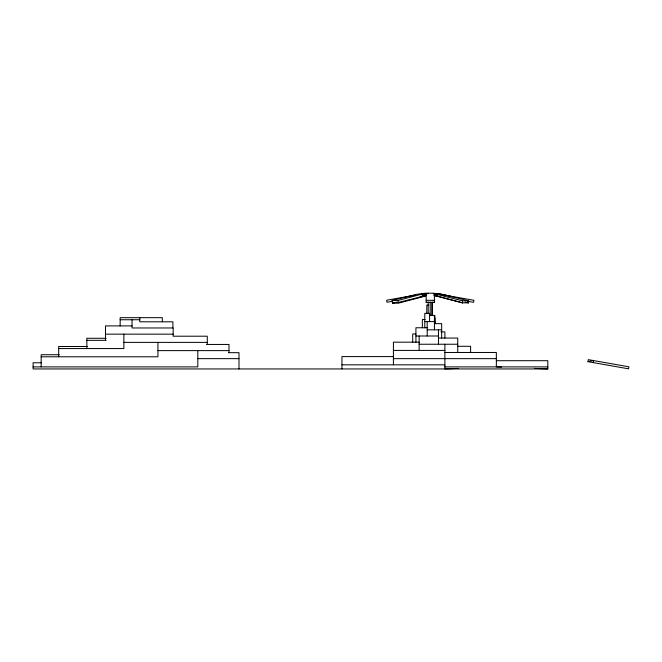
<?xml version="1.0" encoding="UTF-8"?>
<svg xmlns="http://www.w3.org/2000/svg" width="662" height="662" viewBox="0 0 662 662"><rect width="100%" height="100%" fill="white"/><g stroke="black" fill="none" stroke-linecap="round" stroke-linejoin="round"><path stroke-width="0.99" d="M452.618 296.799L438.55 293.647L435.381 293.663L435.124 295.691L462.349 302.84L468.423 302.832L468.679 300.805M462.349 302.84L462.597 300.813L468.423 300.813L468.166 302.84M587.988 361.675L588.344 359.648L628.9 366.798L628.544 368.825L587.988 361.675L593.417 360.542L593.417 362.635M428.24 293.175L426.179 294.069L426.154 302.435L428.215 302.435M425.145 293.307L397.92 300.457L392.103 300.457L392.351 302.484L398.176 302.484L423.01 296.295L425.393 295.335L425.145 293.307L417.192 294.201L392.103 300.457M392.351 301.152L392.607 303.179L396.579 302.195M441.571 294.938L443.333 294.557L468.423 300.813M441.827 294.921L443.59 294.54M433.933 294.971L435.745 294.598M420.089 296.51L421.86 296.195M415.016 295.202L386.633 300.209L386.989 302.236L392.003 301.351M424.143 293.589L427.18 293.059M423.018 295.881L426.634 295.244M458.261 368.411L444.881 368.941L444.881 344.24M428.215 293.249L432.36 293.175L434.413 294.069L434.388 302.435L432.327 302.435M437.069 295.691L435.124 295.691L437.508 294.557L462.597 300.813M422.737 296.03L425.649 296.03L398.433 303.179L392.607 303.179M426.179 300.325L434.413 300.325M426.179 302.352L434.413 302.352M428.744 305.116L426.783 305.116L426.783 313.358M429.597 315.41L434.826 315.41L434.826 323.652M434.826 317.47L435.232 323.652M425.12 319.531L422.364 319.531L422.364 327.764M120.161 319.738L139.798 319.738M424.772 321.591L434.429 321.591M434.429 323.652L441.662 323.652L441.662 338.059M132.044 325.911L105.498 325.911L105.498 340.326M427.189 327.764L415.926 327.764L415.926 342.18M427.189 329.825L441.662 329.825M440.859 331.885L444.881 331.885L444.881 338.059M415.926 333.946L412.707 333.946L412.707 342.18M105.498 334.153L173.171 334.153M415.926 335.998L438.451 335.998M438.451 338.059L457.748 338.059L457.748 352.474M106.094 338.265L86.846 338.265L86.846 348.56M86.846 340.326L106.094 340.326M419.145 342.18L393.41 342.18L393.41 364.828M123.868 342.386L207.289 342.386M419.145 344.24L457.748 344.24M206.503 344.447L229.002 344.447L229.002 352.68M457.409 346.292L470.616 346.292L470.616 352.474M87.483 346.499L58.686 346.499L58.686 356.793M58.686 348.56L123.868 348.56L123.868 334.153M393.41 350.413L444.881 350.413M157.937 350.62L229.002 350.62M444.881 352.474L496.351 352.474L496.351 366.889L501.498 367.087M228.68 352.68L238.99 352.68L238.99 368.941M59.232 354.741L41.176 354.741L41.176 366.889M393.41 356.595L341.94 356.595L341.94 368.941M41.176 356.793L157.937 356.793L157.937 342.386M197.814 358.647L238.99 358.647M393.41 358.647L496.351 358.647M496.351 360.707L547.83 360.707L547.83 368.941L33.1 368.941L33.1 362.768L41.334 362.768M341.94 364.828L444.881 364.828M33.1 366.889L197.814 366.889L197.814 350.62M444.881 366.889L547.83 366.889M534.441 368.411L547.83 368.941M438.294 293.663L443.333 294.557M433.387 293.134L438.459 294.027M441.496 294.565L473.942 300.283L473.578 302.311L467.562 301.251M433.933 295.326L436.647 295.798M424.83 294.516L426.634 294.896M465.187 302.095L468.423 302.832M462.606 302.832L435.381 295.674M435.637 293.647L437.052 294.242M435.381 293.663L437.508 294.557L437.508 296.65M425.393 295.335L423.01 294.201L423.01 296.295M397.92 300.457L398.176 302.484M438.451 329.825L438.451 344.24M434.429 315.41L434.429 329.825M432.212 302.029L432.212 315.41M432.013 303.055L432.013 315.41M430.201 302.029L430.201 315.41M429.597 321.591L429.597 313.358L424.772 313.358L424.772 327.764M428.19 302.029L428.19 313.358M427.189 321.591L427.189 335.998M419.145 335.998L419.145 350.413M207.289 344.447L207.289 336.205L173.171 336.205L173.171 327.971L132.044 327.971L132.044 319.738M172.898 327.971L172.898 321.798L139.798 321.798L139.798 317.677M162.339 321.798L162.339 317.677L120.161 317.677L120.161 325.911"/></g></svg>
